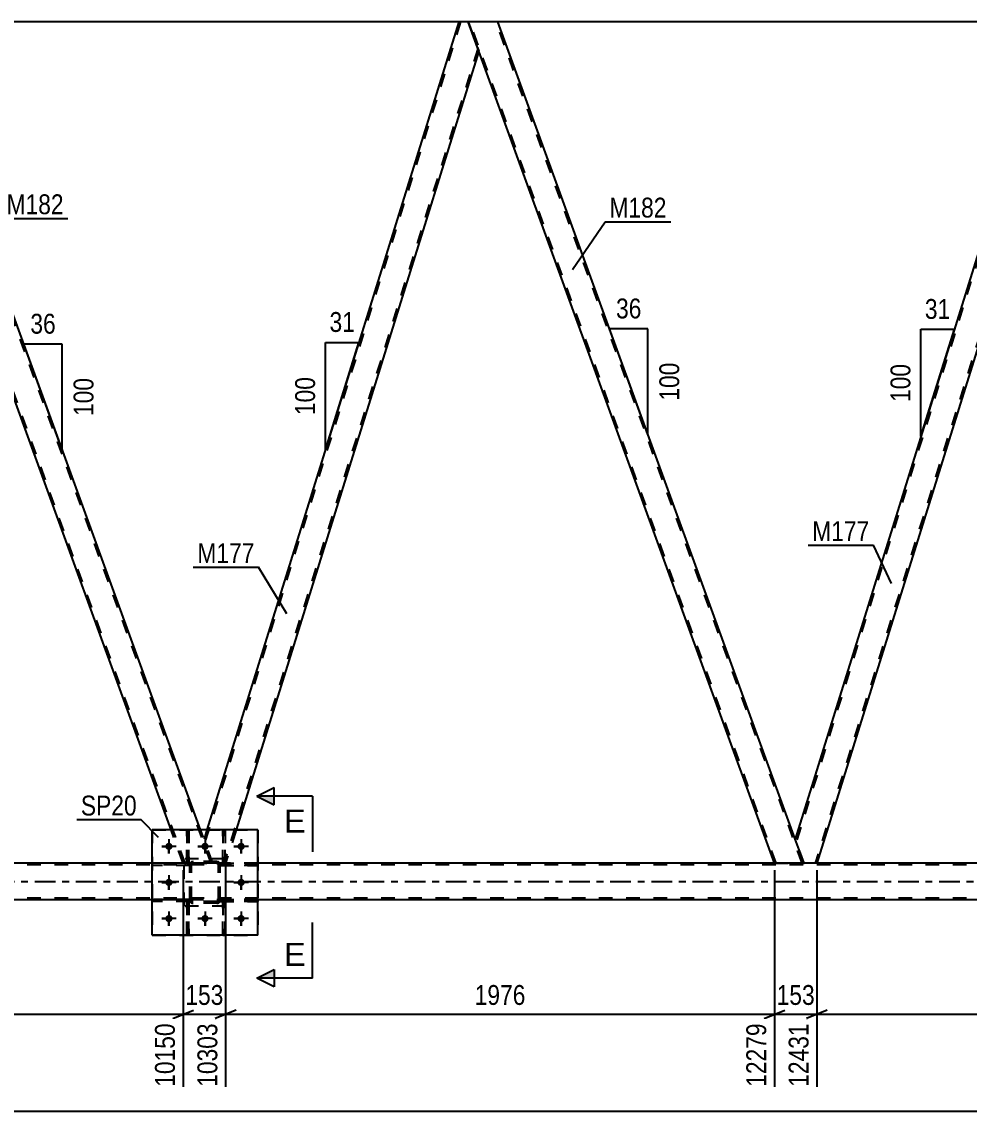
# Model space of a CAD drawing. Header units: millimetres. Extents: x 0 to 841, y 0 to 594.
# Drawn here: x 473.9 to 610.4, y 299.6 to 456.5 of the extents above; entities that cross this region are included whole.
import ezdxf

# ---------------------------------------------------------------- set-up
doc = ezdxf.new("R2010")
doc.units = ezdxf.units.MM
doc.linetypes.add('DXK_LINE_DOT2', pattern=[3.9198, 1.9599, -1.9599])
doc.linetypes.add('DXK_LINE_DOT3', pattern=[5.9187, 2.979, -0.9799, 0.9799, -0.9799])
doc.styles.add('Arial', font='ARIAL.TTF', dxfattribs={"height": 0.2})
doc.styles.add('Arial Narrow', font='ARIALN.TTF', dxfattribs={"height": 0.2})

# ---------------------------------------------------------------- blocks, each defined once
blk = doc.blocks.new('Part-814735532-3774 - 3299')
at = {"color": 7, "linetype": 'DXK_LINE_DOT2'}
for p, q in [((498.12, 335.3), (492.72, 335.3)), ((492.72, 334.98), (492.72, 335.3)), ((498.12, 334.98), (492.72, 334.98)), ((497.52, 334.98), (497.52, 335.3)), ((498.12, 335.3), (498.12, 334.98))]:
    blk.add_line(p, q, dxfattribs=at)
blk = doc.blocks.new('Part-814735532-3776 - 3299')
at = {"color": 2, "linetype": 'Continuous'}
blk.add_line((503.2, 340.14), (502.88, 340.14), dxfattribs=at)
at = {"color": 7, "linetype": 'DXK_LINE_DOT2'}
for p, q in [((502.88, 340.14), (502.88, 335.3)), ((503.2, 335.3), (503.2, 340.14)), ((502.88, 335.9), (503.2, 335.9)), ((502.88, 335.3), (503.2, 335.3))]:
    blk.add_line(p, q, dxfattribs=at)
blk = doc.blocks.new('Part-814735532-3633 - 3299')
at = {"color": 7, "linetype": 'DXK_LINE_DOT2'}
for p, q in [((712.72, 456.54), (281.48, 456.54)), ((542.46, 456.54), (536.88, 456.54))]:
    blk.add_line(p, q, dxfattribs=at)
at = {"color": 2, "linetype": 'Continuous'}
for p, q in [((536.88, 456.54), (457.32, 456.54)), ((622.01, 456.54), (542.46, 456.54))]:
    blk.add_line(p, q, dxfattribs=at)
blk = doc.blocks.new('Part-814735532-3589 - 3299')
at = {"color": 7, "linetype": 'DXK_LINE_DOT2'}
for p, q in [((492.72, 340.14), (507.92, 340.14)), ((492.72, 340.14), (492.72, 324.94)), ((507.92, 340.14), (507.92, 324.94)), ((492.72, 324.94), (507.92, 324.94))]:
    blk.add_line(p, q, dxfattribs=at)
blk = doc.blocks.new('Part-814735532-3540 - 3299')
at = {"color": 7, "linetype": 'DXK_LINE_DOT2'}
for p, q in [((497.68, 324.94), (497.68, 329.78)), ((497.68, 329.78), (498, 329.78)), ((498, 329.78), (498, 324.94)), ((497.68, 329.18), (498, 329.18)), ((498, 324.94), (497.68, 324.94))]:
    blk.add_line(p, q, dxfattribs=at)
blk = doc.blocks.new('Part-814735532-3569 - 3299')
at = {"color": 2, "linetype": 'Continuous'}
for p, q in [((622.01, 456.54), (585.31, 338.79)), ((623.33, 456.54), (622.01, 456.54)), ((623.33, 456.54), (624.88, 452.29)), ((624.88, 452.29), (588.42, 335.32)), ((586.58, 335.32), (585.31, 338.79))]:
    blk.add_line(p, q, dxfattribs=at)
at = {"color": 7, "linetype": 'DXK_LINE_DOT2'}
for p, q in [((622.27, 456.54), (585.45, 338.42)), ((624.74, 452.67), (588.17, 335.32)), ((588.42, 335.32), (586.58, 335.32))]:
    blk.add_line(p, q, dxfattribs=at)
blk = doc.blocks.new('Part-814735532-3574 - 3299')
at = {"color": 2, "linetype": 'Continuous'}
for p, q in [((457.32, 456.54), (453.06, 456.54)), ((499.69, 340.14), (457.32, 456.54)), ((495.43, 340.14), (454.61, 452.29))]:
    blk.add_line(p, q, dxfattribs=at)
at = {"color": 7, "linetype": 'DXK_LINE_DOT2'}
for p, q in [((453.06, 456.54), (454.61, 452.29)), ((497.44, 335.32), (453.32, 456.54)), ((501.19, 335.32), (457.07, 456.54)), ((497.18, 335.32), (495.43, 340.14)), ((501.44, 335.32), (499.69, 340.14)), ((501.44, 335.32), (497.18, 335.32))]:
    blk.add_line(p, q, dxfattribs=at)
blk = doc.blocks.new('Part-814735532-3594 - 3299')
at = {"color": 7, "linetype": 'DXK_LINE_DOT2'}
for p, q in [((778.51, 335.08), (102.93, 335.08)), ((507.92, 335.32), (492.72, 335.32)), ((778.51, 330.28), (102.93, 330.28)), ((507.92, 330.04), (492.72, 330.04))]:
    blk.add_line(p, q, dxfattribs=at)
at = {"color": 2, "linetype": 'Continuous'}
for p, q in [((492.72, 335.32), (252.52, 335.32)), ((662.99, 335.32), (507.92, 335.32)), ((492.72, 330.04), (252.52, 330.04)), ((662.99, 330.04), (507.92, 330.04))]:
    blk.add_line(p, q, dxfattribs=at)
at = {"color": 7, "linetype": 'DXK_LINE_DOT3'}
blk.add_line((102.93, 332.68), (778.51, 332.68), dxfattribs=at)
blk = doc.blocks.new('Part-814735532-3599 - 3299')
at = {"color": 2, "linetype": 'Continuous'}
for p, q in [((507.92, 340.14), (492.72, 340.14)), ((492.72, 324.94), (492.72, 340.14)), ((507.92, 324.94), (507.92, 340.14)), ((507.92, 324.94), (492.72, 324.94))]:
    blk.add_line(p, q, dxfattribs=at)
blk = doc.blocks.new('Part-814735532-3602 - 3299')
at = {"color": 7, "linetype": 'DXK_LINE_DOT2'}
for p, q in [((502.88, 335.3), (502.88, 340.14)), ((502.88, 340.14), (503.2, 340.14)), ((503.2, 340.14), (503.2, 335.3)), ((502.88, 335.9), (503.2, 335.9)), ((503.2, 335.3), (502.88, 335.3))]:
    blk.add_line(p, q, dxfattribs=at)
blk = doc.blocks.new('Part-814735532-3639 - 3299')
at = {"color": 7, "linetype": 'DXK_LINE_DOT2'}
for p, q in [((537.13, 456.54), (500.31, 338.42)), ((539.61, 452.67), (503.03, 335.32)), ((500.6, 340.14), (500.18, 338.79)), ((504.79, 340.14), (503.29, 335.32)), ((501.44, 335.32), (500.18, 338.79)), ((503.29, 335.32), (501.44, 335.32))]:
    blk.add_line(p, q, dxfattribs=at)
at = {"color": 2, "linetype": 'Continuous'}
for p, q in [((536.88, 456.54), (500.6, 340.14)), ((538.2, 456.54), (536.88, 456.54)), ((539.75, 452.29), (538.2, 456.54)), ((539.75, 452.29), (504.79, 340.14))]:
    blk.add_line(p, q, dxfattribs=at)
blk = doc.blocks.new('Part-814735532-3644 - 3299')
at = {"color": 2, "linetype": 'Continuous'}
for p, q in [((542.46, 456.54), (538.2, 456.54)), ((585.31, 338.79), (542.46, 456.54)), ((582.32, 335.32), (539.75, 452.29))]:
    blk.add_line(p, q, dxfattribs=at)
at = {"color": 7, "linetype": 'DXK_LINE_DOT2'}
for p, q in [((538.2, 456.54), (539.75, 452.29)), ((582.57, 335.32), (538.45, 456.54)), ((586.32, 335.32), (542.2, 456.54)), ((586.58, 335.32), (585.31, 338.79)), ((582.32, 335.32), (586.58, 335.32))]:
    blk.add_line(p, q, dxfattribs=at)
blk = doc.blocks.new('Part-814735532-3659 - 3299')
at = {"color": 7, "linetype": 'DXK_LINE_DOT2'}
for p, q in [((507.92, 335.3), (502.52, 335.3)), ((502.52, 335.3), (502.52, 334.98)), ((502.52, 334.98), (507.92, 334.98)), ((503.12, 334.98), (503.12, 335.3)), ((507.92, 334.98), (507.92, 335.3))]:
    blk.add_line(p, q, dxfattribs=at)
blk = doc.blocks.new('Part-814735532-3662 - 3299')
at = {"color": 7, "linetype": 'DXK_LINE_DOT2'}
for p, q in [((507.92, 330.1), (502.52, 330.1)), ((502.52, 330.1), (502.52, 329.78)), ((502.52, 329.78), (507.92, 329.78)), ((503.12, 329.78), (503.12, 330.1)), ((507.92, 329.78), (507.92, 330.1))]:
    blk.add_line(p, q, dxfattribs=at)
blk = doc.blocks.new('Part-814735532-3665 - 3299')
at = {"color": 7, "linetype": 'DXK_LINE_DOT2'}
for p, q in [((498.12, 335.3), (492.72, 335.3)), ((492.72, 335.3), (492.72, 334.98)), ((498.12, 334.98), (492.72, 334.98)), ((497.52, 334.98), (497.52, 335.3)), ((498.12, 334.98), (498.12, 335.3))]:
    blk.add_line(p, q, dxfattribs=at)
blk = doc.blocks.new('Part-814735532-3668 - 3299')
at = {"color": 7, "linetype": 'DXK_LINE_DOT2'}
for p, q in [((498.12, 330.1), (492.72, 330.1)), ((492.72, 330.1), (492.72, 329.78)), ((498.12, 329.78), (492.72, 329.78)), ((497.52, 329.78), (497.52, 330.1)), ((498.12, 329.78), (498.12, 330.1))]:
    blk.add_line(p, q, dxfattribs=at)
blk = doc.blocks.new('Part-814735532-3694 - 3299')
at = {"color": 7, "linetype": 'DXK_LINE_DOT2'}
for p, q in [((503.2, 329.78), (502.88, 329.78)), ((502.88, 329.78), (502.88, 324.94)), ((503.2, 324.94), (503.2, 329.78)), ((502.88, 329.18), (503.2, 329.18)), ((502.88, 324.94), (503.2, 324.94))]:
    blk.add_line(p, q, dxfattribs=at)
blk = doc.blocks.new('Part-814735532-3717 - 3299')
at = {"color": 7, "linetype": 'DXK_LINE_DOT2'}
for p, q in [((498, 329.78), (497.68, 329.78)), ((497.68, 329.78), (497.68, 324.94)), ((498, 324.94), (498, 329.78)), ((497.68, 329.18), (498, 329.18)), ((497.68, 324.94), (498, 324.94))]:
    blk.add_line(p, q, dxfattribs=at)
blk = doc.blocks.new('Part-814735532-3728 - 3299')
at = {"color": 7, "linetype": 'DXK_LINE_DOT2'}
for p, q in [((497.68, 335.3), (497.68, 340.14)), ((497.68, 340.14), (498, 340.14)), ((498, 340.14), (498, 335.3)), ((497.68, 335.9), (498, 335.9)), ((498, 335.3), (497.68, 335.3))]:
    blk.add_line(p, q, dxfattribs=at)
blk = doc.blocks.new('Bolt-814735532-3729 - 3299')
at = {"linetype": 'Continuous'}
for points in [[(495.64, 337.74, -1), (494.6, 337.74, -1)], [(500.84, 337.74, -1), (499.8, 337.74, -1)], [(506.04, 337.74, -1), (505, 337.74, -1)], [(495.64, 332.54, -1), (494.6, 332.54, -1)], [(506.04, 332.54, -1), (505, 332.54, -1)], [(495.64, 327.34, -1), (494.6, 327.34, -1)], [(500.84, 327.34, -1), (499.8, 327.34, -1)], [(506.04, 327.34, -1), (505, 327.34, -1)]]:
    blk.add_hatch(color=1, dxfattribs=at).paths.add_polyline_path(points)
at = {"color": 1, "linetype": 'Continuous'}
for p, q in [((496.16, 337.74), (494.08, 337.74)), ((495.12, 338.78), (495.12, 336.7)), ((501.36, 337.74), (499.28, 337.74)), ((500.32, 338.78), (500.32, 336.7)), ((506.56, 337.74), (504.48, 337.74)), ((505.52, 338.78), (505.52, 336.7)), ((495.12, 333.58), (495.12, 331.5)), ((505.52, 333.58), (505.52, 331.5)), ((496.16, 332.54), (494.08, 332.54)), ((506.56, 332.54), (504.48, 332.54)), ((495.12, 328.38), (495.12, 326.3)), ((500.32, 328.38), (500.32, 326.3)), ((505.52, 328.38), (505.52, 326.3)), ((496.16, 327.34), (494.08, 327.34)), ((501.36, 327.34), (499.28, 327.34)), ((506.56, 327.34), (504.48, 327.34))]:
    blk.add_line(p, q, dxfattribs=at)
blk = doc.blocks.new('Bolt-814735532-3730 - 3299')
at = {"color": 1, "linetype": 'Continuous'}
for p, q in [((494.08, 337.74), (494.78, 337.74)), ((495.12, 338.78), (495.12, 338.09)), ((496.16, 337.74), (495.47, 337.74)), ((499.28, 337.74), (499.98, 337.74)), ((500.32, 338.78), (500.32, 338.09)), ((501.36, 337.74), (500.67, 337.74)), ((504.48, 337.74), (505.18, 337.74)), ((505.52, 338.78), (505.52, 338.09)), ((506.56, 337.74), (505.87, 337.74)), ((495.12, 336.7), (495.12, 337.39)), ((500.32, 336.7), (500.32, 337.39)), ((505.52, 336.7), (505.52, 337.39)), ((495.12, 333.58), (495.12, 332.89)), ((505.52, 333.58), (505.52, 332.89)), ((494.08, 332.54), (494.78, 332.54)), ((495.12, 331.5), (495.12, 332.19)), ((496.16, 332.54), (495.47, 332.54)), ((504.48, 332.54), (505.18, 332.54)), ((505.52, 331.5), (505.52, 332.19)), ((506.56, 332.54), (505.87, 332.54)), ((495.12, 328.38), (495.12, 327.69)), ((500.32, 328.38), (500.32, 327.69)), ((505.52, 328.38), (505.52, 327.69)), ((494.08, 327.34), (494.78, 327.34)), ((495.12, 326.3), (495.12, 326.99)), ((496.16, 327.34), (495.47, 327.34)), ((499.28, 327.34), (499.98, 327.34)), ((500.32, 326.3), (500.32, 326.99)), ((501.36, 327.34), (500.67, 327.34)), ((504.48, 327.34), (505.18, 327.34)), ((505.52, 326.3), (505.52, 326.99)), ((506.56, 327.34), (505.87, 327.34))]:
    blk.add_line(p, q, dxfattribs=at)
blk = doc.blocks.new('Part-814735532-3736 - 3299')
at = {"color": 7, "linetype": 'DXK_LINE_DOT2'}
for p, q in [((502.88, 324.94), (502.88, 329.78)), ((502.88, 329.78), (503.2, 329.78)), ((503.2, 329.78), (503.2, 324.94)), ((502.88, 329.18), (503.2, 329.18)), ((503.2, 324.94), (502.88, 324.94))]:
    blk.add_line(p, q, dxfattribs=at)
blk = doc.blocks.new('Part-814735532-3740 - 3299')
at = {"color": 7, "linetype": 'DXK_LINE_DOT2'}
for p, q in [((498.12, 335.06), (498.16, 335.24)), ((498.16, 335.24), (498.12, 335.06)), ((498.12, 330.02), (498.12, 335.06)), ((498.36, 335.06), (498.38, 335.15)), ((498.36, 330.02), (498.36, 335.06)), ((498.38, 335.15), (498.43, 335.23)), ((498.42, 335.5), (498.6, 335.54)), ((498.6, 335.54), (498.42, 335.5)), ((498.43, 335.23), (498.51, 335.28)), ((498.51, 335.28), (498.6, 335.3)), ((502.04, 335.54), (498.6, 335.54)), ((498.6, 335.3), (502.04, 335.3)), ((502.04, 335.54), (502.23, 335.5)), ((502.23, 335.5), (502.04, 335.54)), ((502.04, 335.3), (502.14, 335.28)), ((502.14, 335.28), (502.21, 335.23)), ((502.21, 335.23), (502.27, 335.15)), ((502.27, 335.15), (502.28, 335.06)), ((502.28, 330.02), (502.28, 335.06)), ((502.49, 335.24), (502.52, 335.06)), ((502.52, 335.06), (502.49, 335.24)), ((502.52, 330.02), (502.52, 335.06)), ((498.16, 329.84), (498.12, 330.02)), ((498.12, 330.02), (498.16, 329.84)), ((498.38, 329.93), (498.36, 330.02)), ((498.43, 329.85), (498.38, 329.93)), ((498.51, 329.8), (498.43, 329.85)), ((498.6, 329.78), (498.51, 329.8)), ((502.04, 329.78), (498.6, 329.78)), ((502.14, 329.8), (502.04, 329.78)), ((502.21, 329.85), (502.14, 329.8)), ((502.27, 329.93), (502.21, 329.85)), ((502.28, 330.02), (502.27, 329.93)), ((502.52, 330.02), (502.49, 329.84)), ((502.49, 329.84), (502.52, 330.02)), ((498.6, 329.54), (498.42, 329.58)), ((498.42, 329.58), (498.6, 329.54)), ((502.04, 329.54), (498.6, 329.54)), ((502.23, 329.58), (502.04, 329.54)), ((502.04, 329.54), (502.23, 329.58))]:
    blk.add_line(p, q, dxfattribs=at)
at = {"color": 7, "linetype": 'DXK_LINE_DOT3'}
blk.add_line((500.32, 332.54), (500.32, 332.54), dxfattribs=at)
at = {"color": 7, "linetype": 'DXK_LINE_DOT2'}
for centre, start, end in [((498.6, 335.06), 112.5, 157.5), ((498.6, 335.06), 112.5, 157.5), ((502.04, 335.06), 22.5, 67.5), ((502.04, 335.06), 22.5, 67.5), ((498.6, 330.02), 202.5, 247.5), ((498.6, 330.02), 202.5, 247.5), ((502.04, 330.02), 292.5, 337.5), ((502.04, 330.02), 292.5, 337.5)]:
    blk.add_arc(centre, 0.48, start, end, dxfattribs=at)
blk = doc.blocks.new('Part-814735532-3741 - 3299')
at = {"color": 7, "linetype": 'DXK_LINE_DOT2'}
for p, q in [((503.32, 335.94), (497.32, 335.94)), ((497.32, 329.14), (497.32, 335.94)), ((503.32, 329.14), (503.32, 335.94)), ((503.32, 329.14), (497.32, 329.14))]:
    blk.add_line(p, q, dxfattribs=at)
blk = doc.blocks.new('Part-814735532-3744 - 3299')
at = {"color": 7, "linetype": 'DXK_LINE_DOT2'}
for p, q in [((502.52, 334.98), (502.52, 335.3)), ((502.52, 335.3), (507.92, 335.3)), ((507.92, 334.98), (502.52, 334.98)), ((503.12, 334.98), (503.12, 335.3)), ((507.92, 335.3), (507.92, 334.98))]:
    blk.add_line(p, q, dxfattribs=at)
blk = doc.blocks.new('Part-814735532-3747 - 3299')
at = {"color": 2, "linetype": 'Continuous'}
blk.add_line((498, 340.14), (497.68, 340.14), dxfattribs=at)
at = {"color": 7, "linetype": 'DXK_LINE_DOT2'}
for p, q in [((497.68, 340.14), (497.68, 335.3)), ((498, 335.3), (498, 340.14)), ((497.68, 335.9), (498, 335.9)), ((497.68, 335.3), (498, 335.3))]:
    blk.add_line(p, q, dxfattribs=at)
blk = doc.blocks.new('Part-814735532-3771 - 3299')
at = {"color": 7, "linetype": 'DXK_LINE_DOT2'}
for p, q in [((503.32, 335.94), (497.32, 335.94)), ((497.32, 329.14), (497.32, 335.94)), ((503.32, 329.14), (503.32, 335.94)), ((503.32, 329.14), (497.32, 329.14))]:
    blk.add_line(p, q, dxfattribs=at)
blk = doc.blocks.new('Part-814735532-3772 - 3299')
at = {"color": 7, "linetype": 'DXK_LINE_DOT2'}
for p, q in [((498.12, 335.06), (498.16, 335.24)), ((498.16, 335.24), (498.12, 335.06)), ((498.12, 330.02), (498.12, 335.06)), ((498.36, 335.06), (498.38, 335.15)), ((498.36, 330.02), (498.36, 335.06)), ((498.38, 335.15), (498.43, 335.23)), ((498.42, 335.5), (498.6, 335.54)), ((498.6, 335.54), (498.42, 335.5)), ((498.43, 335.23), (498.51, 335.28)), ((498.51, 335.28), (498.6, 335.3)), ((502.04, 335.54), (498.6, 335.54)), ((498.6, 335.3), (502.04, 335.3)), ((502.04, 335.54), (502.23, 335.5)), ((502.23, 335.5), (502.04, 335.54)), ((502.04, 335.3), (502.14, 335.28)), ((502.14, 335.28), (502.21, 335.23)), ((502.21, 335.23), (502.27, 335.15)), ((502.27, 335.15), (502.28, 335.06)), ((502.28, 330.02), (502.28, 335.06)), ((502.49, 335.24), (502.52, 335.06)), ((502.52, 335.06), (502.49, 335.24)), ((502.52, 330.02), (502.52, 335.06)), ((498.16, 329.84), (498.12, 330.02)), ((498.12, 330.02), (498.16, 329.84)), ((498.38, 329.93), (498.36, 330.02)), ((498.43, 329.85), (498.38, 329.93)), ((498.51, 329.8), (498.43, 329.85)), ((498.6, 329.78), (498.51, 329.8)), ((502.04, 329.78), (498.6, 329.78)), ((502.14, 329.8), (502.04, 329.78)), ((502.21, 329.85), (502.14, 329.8)), ((502.27, 329.93), (502.21, 329.85)), ((502.28, 330.02), (502.27, 329.93)), ((502.52, 330.02), (502.49, 329.84)), ((502.49, 329.84), (502.52, 330.02)), ((498.6, 329.54), (498.42, 329.58)), ((498.42, 329.58), (498.6, 329.54)), ((502.04, 329.54), (498.6, 329.54)), ((502.23, 329.58), (502.04, 329.54)), ((502.04, 329.54), (502.23, 329.58))]:
    blk.add_line(p, q, dxfattribs=at)
at = {"color": 7, "linetype": 'DXK_LINE_DOT3'}
blk.add_line((500.32, 332.54), (500.32, 332.54), dxfattribs=at)
at = {"color": 7, "linetype": 'DXK_LINE_DOT2'}
for centre, start, end in [((498.6, 335.06), 112.5, 157.5), ((498.6, 335.06), 112.5, 157.5), ((502.04, 335.06), 22.5, 67.5), ((502.04, 335.06), 22.5, 67.5), ((498.6, 330.02), 202.5, 247.5), ((498.6, 330.02), 202.5, 247.5), ((502.04, 330.02), 292.5, 337.5), ((502.04, 330.02), 292.5, 337.5)]:
    blk.add_arc(centre, 0.48, start, end, dxfattribs=at)
blk = doc.blocks.new('Part-814735532-3773 - 3299')
at = {"color": 7, "linetype": 'DXK_LINE_DOT2'}
for p, q in [((502.52, 329.78), (502.52, 330.1)), ((502.52, 330.1), (507.92, 330.1)), ((507.92, 329.78), (502.52, 329.78)), ((503.12, 329.78), (503.12, 330.1)), ((507.92, 330.1), (507.92, 329.78))]:
    blk.add_line(p, q, dxfattribs=at)
blk = doc.blocks.new('Part-814735532-3775 - 3299')
at = {"color": 7, "linetype": 'DXK_LINE_DOT2'}
for p, q in [((498.12, 330.1), (492.72, 330.1)), ((492.72, 329.78), (492.72, 330.1)), ((498.12, 329.78), (492.72, 329.78)), ((497.52, 329.78), (497.52, 330.1)), ((498.12, 330.1), (498.12, 329.78))]:
    blk.add_line(p, q, dxfattribs=at)
blk = doc.blocks.new('StraightDimension-814735532-4850 - 3299')
at = {"color": 7, "linetype": 'Continuous'}
for p, q in [((497.18, 334.32), (497.18, 303.11)), ((503.29, 334.32), (503.29, 303.11)), ((495.68, 312.95), (498.68, 314.15)), ((504.79, 314.15), (501.79, 312.95)), ((497.18, 313.55), (503.29, 313.55))]:
    blk.add_line(p, q, dxfattribs=at)
at = {"color": 0}
blk.add_wipeout([(503.58, 314.3), (503.58, 318.5), (496.89, 318.5), (496.89, 314.3)], dxfattribs=at)
at = {"color": 0, "linetype": 'Continuous'}
blk.add_wipeout([(502.69, 312.85), (498.49, 312.85), (498.49, 302.51), (502.69, 302.51)], dxfattribs=at)
at = {"color": 3, "style": 'Arial Narrow'}
blk.add_text('153', height=2.863, dxfattribs=at).set_placement((497.49, 314.9))
at = {"color": 3, "linetype": 'Continuous', "style": 'Arial Narrow'}
blk.add_text('10303', height=2.863, rotation=90.0002, dxfattribs=at).set_placement((502.09, 303.11))
blk = doc.blocks.new('StraightDimension-814735532-4802 - 3299')
at = {"color": 7, "linetype": 'Continuous'}
for p, q in [((582.32, 334.32), (582.32, 303.11)), ((588.42, 334.32), (588.42, 303.11)), ((580.82, 312.95), (583.82, 314.15)), ((589.92, 314.15), (586.92, 312.95)), ((582.32, 313.55), (588.42, 313.55))]:
    blk.add_line(p, q, dxfattribs=at)
at = {"color": 0}
blk.add_wipeout([(588.71, 314.3), (588.71, 318.5), (582.03, 318.5), (582.03, 314.3)], dxfattribs=at)
at = {"color": 0, "linetype": 'Continuous'}
blk.add_wipeout([(587.82, 312.85), (583.62, 312.85), (583.62, 302.51), (587.82, 302.51)], dxfattribs=at)
at = {"color": 3, "style": 'Arial Narrow'}
blk.add_text('153', height=2.863, dxfattribs=at).set_placement((582.63, 314.9))
at = {"color": 3, "linetype": 'Continuous', "style": 'Arial Narrow'}
blk.add_text('12431', height=2.863, rotation=90.0002, dxfattribs=at).set_placement((587.22, 303.11))
blk = doc.blocks.new('AngleDimension-814735532-3813 - 3299')
at = {"color": 7, "linetype": 'Continuous'}
for p, q in [((561.73, 403.59), (558.56, 412.31)), ((564.1, 412.31), (558.56, 412.31)), ((564.1, 397.09), (558.56, 412.31)), ((564.1, 397.09), (564.1, 412.31))]:
    blk.add_line(p, q, dxfattribs=at)
at = {"color": 0}
for points in [[(563.75, 413.21), (563.75, 417.41), (558.9, 417.41), (558.9, 413.21)], [(569.2, 408.04), (565, 408.04), (565, 401.36), (569.2, 401.36)]]:
    blk.add_wipeout(points, dxfattribs=at)
at = {"color": 3, "style": 'Arial Narrow'}
blk.add_text('36', height=2.863, dxfattribs=at).set_placement((559.5, 413.81))
blk.add_text('100', height=2.863, rotation=90.0002, dxfattribs=at).set_placement((568.6, 401.96))
blk = doc.blocks.new('AngleDimension-814735532-3827 - 3299')
at = {"color": 7, "linetype": 'Continuous'}
for p, q in [((476.19, 404.69), (474.22, 410.11)), ((479.76, 410.11), (474.22, 410.11)), ((479.76, 394.88), (474.22, 410.11)), ((479.76, 394.88), (479.76, 410.11))]:
    blk.add_line(p, q, dxfattribs=at)
at = {"color": 0}
for points in [[(479.42, 411.01), (479.42, 415.21), (474.57, 415.21), (474.57, 411.01)], [(484.86, 405.84), (480.66, 405.84), (480.66, 399.15), (484.86, 399.15)]]:
    blk.add_wipeout(points, dxfattribs=at)
at = {"color": 3, "style": 'Arial Narrow'}
blk.add_text('36', height=2.863, dxfattribs=at).set_placement((475.17, 411.61))
blk.add_text('100', height=2.863, rotation=90.0002, dxfattribs=at).set_placement((484.26, 399.75))
blk = doc.blocks.new('StraightDimension-814735532-4637 - 3299')
at = {"color": 7, "linetype": 'Continuous'}
blk.add_line((51.2, 299.59), (789.37, 299.59), dxfattribs=at)
blk = doc.blocks.new('StraightDimension-814735532-4778 - 3299')
at = {"color": 7, "linetype": 'Continuous'}
for p, q in [((588.42, 334.32), (588.42, 303.11)), ((667.45, 334.32), (667.45, 303.11)), ((589.92, 314.15), (586.92, 312.95)), ((665.95, 312.95), (668.95, 314.15)), ((588.42, 313.55), (667.45, 313.55))]:
    blk.add_line(p, q, dxfattribs=at)
at = {"color": 0}
blk.add_wipeout([(632.19, 314.3), (632.19, 318.5), (623.68, 318.5), (623.68, 314.3)], dxfattribs=at)
at = {"color": 0, "linetype": 'Continuous'}
blk.add_wipeout([(666.85, 312.85), (662.65, 312.85), (662.65, 302.51), (666.85, 302.51)], dxfattribs=at)
at = {"color": 3, "style": 'Arial Narrow'}
blk.add_text('1976', height=2.863, dxfattribs=at).set_placement((624.28, 314.9))
at = {"color": 3, "linetype": 'Continuous', "style": 'Arial Narrow'}
blk.add_text('14407', height=2.863, rotation=90.0002, dxfattribs=at).set_placement((666.25, 303.11))
blk = doc.blocks.new('StraightDimension-814735532-4826 - 3299')
at = {"color": 7, "linetype": 'Continuous'}
for p, q in [((503.29, 334.32), (503.29, 303.11)), ((582.32, 334.32), (582.32, 303.11)), ((504.79, 314.15), (501.79, 312.95)), ((580.82, 312.95), (583.82, 314.15)), ((503.29, 313.55), (582.32, 313.55))]:
    blk.add_line(p, q, dxfattribs=at)
at = {"color": 0}
blk.add_wipeout([(547.06, 314.3), (547.06, 318.5), (538.55, 318.5), (538.55, 314.3)], dxfattribs=at)
at = {"color": 0, "linetype": 'Continuous'}
blk.add_wipeout([(581.72, 312.85), (577.52, 312.85), (577.52, 302.51), (581.72, 302.51)], dxfattribs=at)
at = {"color": 3, "style": 'Arial Narrow'}
blk.add_text('1976', height=2.863, dxfattribs=at).set_placement((539.15, 314.9))
at = {"color": 3, "linetype": 'Continuous', "style": 'Arial Narrow'}
blk.add_text('12279', height=2.863, rotation=90.0002, dxfattribs=at).set_placement((581.12, 303.11))
blk = doc.blocks.new('StraightDimension-814735532-4874 - 3299')
at = {"color": 7, "linetype": 'Continuous'}
for p, q in [((418.15, 334.32), (418.15, 304.94)), ((497.18, 334.32), (497.18, 303.11)), ((419.65, 314.15), (416.65, 312.95)), ((495.68, 312.95), (498.68, 314.15)), ((418.15, 313.55), (497.18, 313.55))]:
    blk.add_line(p, q, dxfattribs=at)
at = {"color": 0}
blk.add_wipeout([(461.92, 314.3), (461.92, 318.5), (453.41, 318.5), (453.41, 314.3)], dxfattribs=at)
at = {"color": 0, "linetype": 'Continuous'}
blk.add_wipeout([(496.58, 312.85), (492.38, 312.85), (492.38, 302.51), (496.58, 302.51)], dxfattribs=at)
at = {"color": 3, "style": 'Arial Narrow'}
blk.add_text('1976', height=2.863, dxfattribs=at).set_placement((454.01, 314.9))
at = {"color": 3, "linetype": 'Continuous', "style": 'Arial Narrow'}
blk.add_text('10150', height=2.863, rotation=90.0002, dxfattribs=at).set_placement((495.98, 303.11))
blk = doc.blocks.new('AngleDimension-814735532-12369 - 3299')
at = {"color": 7, "linetype": 'Continuous'}
for p, q in [((517.66, 410.36), (522.48, 410.36)), ((517.66, 394.89), (522.48, 410.36)), ((517.66, 394.89), (517.66, 410.36)), ((519.04, 399.3), (522.48, 410.36))]:
    blk.add_line(p, q, dxfattribs=at)
at = {"color": 0}
for points in [[(522.5, 411.26), (522.5, 415.46), (517.65, 415.46), (517.65, 411.26)], [(516.76, 405.97), (512.56, 405.97), (512.56, 399.28), (516.76, 399.28)]]:
    blk.add_wipeout(points, dxfattribs=at)
at = {"color": 3, "style": 'Arial Narrow'}
blk.add_text('31', height=2.863, dxfattribs=at).set_placement((518.25, 411.86))
blk.add_text('100', height=2.863, rotation=90.0002, dxfattribs=at).set_placement((516.16, 399.88))
blk = doc.blocks.new('AngleDimension-814735532-12383 - 3299')
at = {"color": 7, "linetype": 'Continuous'}
for p, q in [((603.38, 412.24), (608.21, 412.24)), ((603.38, 396.78), (608.21, 412.24)), ((603.38, 396.78), (603.38, 412.24)), ((603.67, 397.7), (603.38, 396.78))]:
    blk.add_line(p, q, dxfattribs=at)
at = {"color": 0}
for points in [[(608.22, 413.14), (608.22, 417.34), (603.37, 417.34), (603.37, 413.14)], [(602.48, 407.85), (598.28, 407.85), (598.28, 401.17), (602.48, 401.17)]]:
    blk.add_wipeout(points, dxfattribs=at)
at = {"color": 3, "style": 'Arial Narrow'}
blk.add_text('31', height=2.863, dxfattribs=at).set_placement((603.97, 413.74))
blk.add_text('100', height=2.863, rotation=90.0002, dxfattribs=at).set_placement((601.88, 401.77))
blk = doc.blocks.new('Mark-814735532-3595 - 3299')
at = {"color": 0}
blk.add_wipeout([(490.49, 342.19), (490.49, 345.19), (482.45, 345.19), (482.45, 342.19)], dxfattribs=at)
blk.add_wipeout([(490.49, 342.19), (490.49, 345.19), (482.45, 345.19), (482.45, 342.19)], dxfattribs=at)
at = {"color": 30, "linetype": 'Continuous'}
for p in [(481.85, 341.59), (493.61, 339.02)]:
    blk.add_line(p, (491.09, 341.59), dxfattribs=at)
at = {"color": 3, "style": 'Arial Narrow'}
blk.add_text('SP20', height=2.863, dxfattribs=at).set_placement((482.45, 342.19))
blk = doc.blocks.new('Mark-814735532-3565 - 3299')
at = {"color": 0}
blk.add_wipeout([(595.98, 381.72), (595.98, 384.72), (587.75, 384.72), (587.75, 381.72)], dxfattribs=at)
blk.add_wipeout([(595.98, 381.72), (595.98, 384.72), (587.75, 384.72), (587.75, 381.72)], dxfattribs=at)
at = {"color": 30, "linetype": 'Continuous'}
for p in [(587.15, 381.12), (599.17, 375.6)]:
    blk.add_line(p, (596.58, 381.12), dxfattribs=at)
at = {"color": 3, "style": 'Arial Narrow'}
blk.add_text('M177', height=2.863, dxfattribs=at).set_placement((587.75, 381.72))
blk = doc.blocks.new('Mark-814735532-3570 - 3299')
at = {"color": 0}
blk.add_wipeout([(479.97, 428.82), (479.97, 431.82), (471.75, 431.82), (471.75, 428.82)], dxfattribs=at)
blk.add_wipeout([(479.97, 428.82), (479.97, 431.82), (471.75, 431.82), (471.75, 428.82)], dxfattribs=at)
at = {"color": 30, "linetype": 'Continuous'}
for p, q in [((467.03, 425.4), (471.15, 428.22)), ((471.15, 428.22), (480.57, 428.22))]:
    blk.add_line(p, q, dxfattribs=at)
at = {"color": 3, "style": 'Arial Narrow'}
blk.add_text('M182', height=2.863, dxfattribs=at).set_placement((471.75, 428.82))
blk = doc.blocks.new('Mark-814735532-3635 - 3299')
at = {"color": 0}
blk.add_wipeout([(507.44, 378.55), (507.44, 381.55), (499.22, 381.55), (499.22, 378.55)], dxfattribs=at)
blk.add_wipeout([(507.44, 378.55), (507.44, 381.55), (499.22, 381.55), (499.22, 378.55)], dxfattribs=at)
at = {"color": 30, "linetype": 'Continuous'}
for p in [(498.62, 377.95), (512.11, 371.24)]:
    blk.add_line(p, (508.04, 377.95), dxfattribs=at)
at = {"color": 3, "style": 'Arial Narrow'}
blk.add_text('M177', height=2.863, dxfattribs=at).set_placement((499.22, 378.55))
blk = doc.blocks.new('Mark-814735532-3640 - 3299')
at = {"color": 0}
blk.add_wipeout([(566.77, 428.34), (566.77, 431.34), (558.55, 431.34), (558.55, 428.34)], dxfattribs=at)
blk.add_wipeout([(566.77, 428.34), (566.77, 431.34), (558.55, 431.34), (558.55, 428.34)], dxfattribs=at)
at = {"color": 30, "linetype": 'Continuous'}
for p, q in [((553.22, 420.87), (557.95, 427.74)), ((557.95, 427.74), (567.37, 427.74))]:
    blk.add_line(p, q, dxfattribs=at)
at = {"color": 3, "style": 'Arial Narrow'}
blk.add_text('M182', height=2.863, dxfattribs=at).set_placement((558.55, 428.34))
blk = doc.blocks.new('SectionMark-814735532-5058 - 3299')
at = {"linetype": 'Continuous'}
for points in [[(510.3, 344.96), (510.3, 343.71), (507.8, 344.96)], [(510.3, 320), (510.3, 318.75), (507.8, 318.75)]]:
    blk.add_hatch(color=6, dxfattribs=at).paths.add_polyline_path(points)
at = {"color": 6, "linetype": 'Continuous'}
for p, q in [((507.8, 344.96), (510.3, 346.21)), ((510.3, 343.71), (510.3, 346.21)), ((515.8, 344.96), (507.8, 344.96)), ((507.8, 344.96), (510.3, 343.71)), ((515.8, 344.96), (515.8, 336.96)), ((515.8, 318.75), (515.8, 326.75)), ((507.8, 318.75), (510.3, 320)), ((515.8, 318.75), (507.8, 318.75)), ((510.3, 317.5), (507.8, 318.75)), ((510.3, 320), (510.3, 317.5))]:
    blk.add_line(p, q, dxfattribs=at)
at = {"color": 0, "linetype": 'Continuous'}
for points in [[(514.8, 339.71), (514.8, 343.21), (511.69, 343.21), (511.69, 339.71)], [(514.8, 320.5), (514.8, 324), (511.69, 324), (511.69, 320.5)]]:
    blk.add_wipeout(points, dxfattribs=at)
at = {"color": 3, "linetype": 'Continuous', "style": 'Arial'}
for p in [(511.69, 339.71), (511.69, 320.5)]:
    blk.add_text('E', height=3.34, dxfattribs=at).set_placement(p)

msp = doc.modelspace()

# ---------------------------------------------------------------- block references
for name in ['Part-814735532-3633 - 3299', 'Part-814735532-3574 - 3299', 'Part-814735532-3639 - 3299', 'Part-814735532-3644 - 3299', 'Part-814735532-3569 - 3299', 'Part-814735532-3589 - 3299', 'Part-814735532-3599 - 3299', 'Part-814735532-3728 - 3299', 'Part-814735532-3747 - 3299', 'Part-814735532-3776 - 3299', 'Part-814735532-3602 - 3299', 'Bolt-814735532-3729 - 3299', 'Bolt-814735532-3730 - 3299', 'Part-814735532-3741 - 3299', 'Part-814735532-3771 - 3299', 'Part-814735532-3594 - 3299', 'Part-814735532-3774 - 3299', 'Part-814735532-3665 - 3299', 'Part-814735532-3740 - 3299', 'Part-814735532-3772 - 3299', 'Part-814735532-3659 - 3299', 'Part-814735532-3744 - 3299', 'Part-814735532-3668 - 3299', 'Part-814735532-3775 - 3299', 'Part-814735532-3540 - 3299', 'Part-814735532-3717 - 3299', 'Part-814735532-3662 - 3299', 'Part-814735532-3773 - 3299', 'Part-814735532-3694 - 3299', 'Part-814735532-3736 - 3299']:
    msp.add_blockref(name, (0, 0))

# ---------------------------------------------------------------- next in the draw order: block references
for name in ['AngleDimension-814735532-3813 - 3299', 'AngleDimension-814735532-3827 - 3299', 'StraightDimension-814735532-4850 - 3299', 'StraightDimension-814735532-4802 - 3299']:
    msp.add_blockref(name, (0, 0))

# ---------------------------------------------------------------- next in the draw order: block references
msp.add_blockref('StraightDimension-814735532-4637 - 3299', (0, 0))

# ---------------------------------------------------------------- next in the draw order: block references
for name in ['Mark-814735532-3570 - 3299', 'Mark-814735532-3640 - 3299', 'AngleDimension-814735532-12383 - 3299', 'AngleDimension-814735532-12369 - 3299', 'Mark-814735532-3565 - 3299', 'Mark-814735532-3635 - 3299', 'Mark-814735532-3595 - 3299', 'StraightDimension-814735532-4874 - 3299', 'StraightDimension-814735532-4826 - 3299', 'StraightDimension-814735532-4778 - 3299']:
    msp.add_blockref(name, (0, 0))

# ---------------------------------------------------------------- next in the draw order: block references
msp.add_blockref('SectionMark-814735532-5058 - 3299', (0, 0))

doc.saveas('drawing.dxf')
